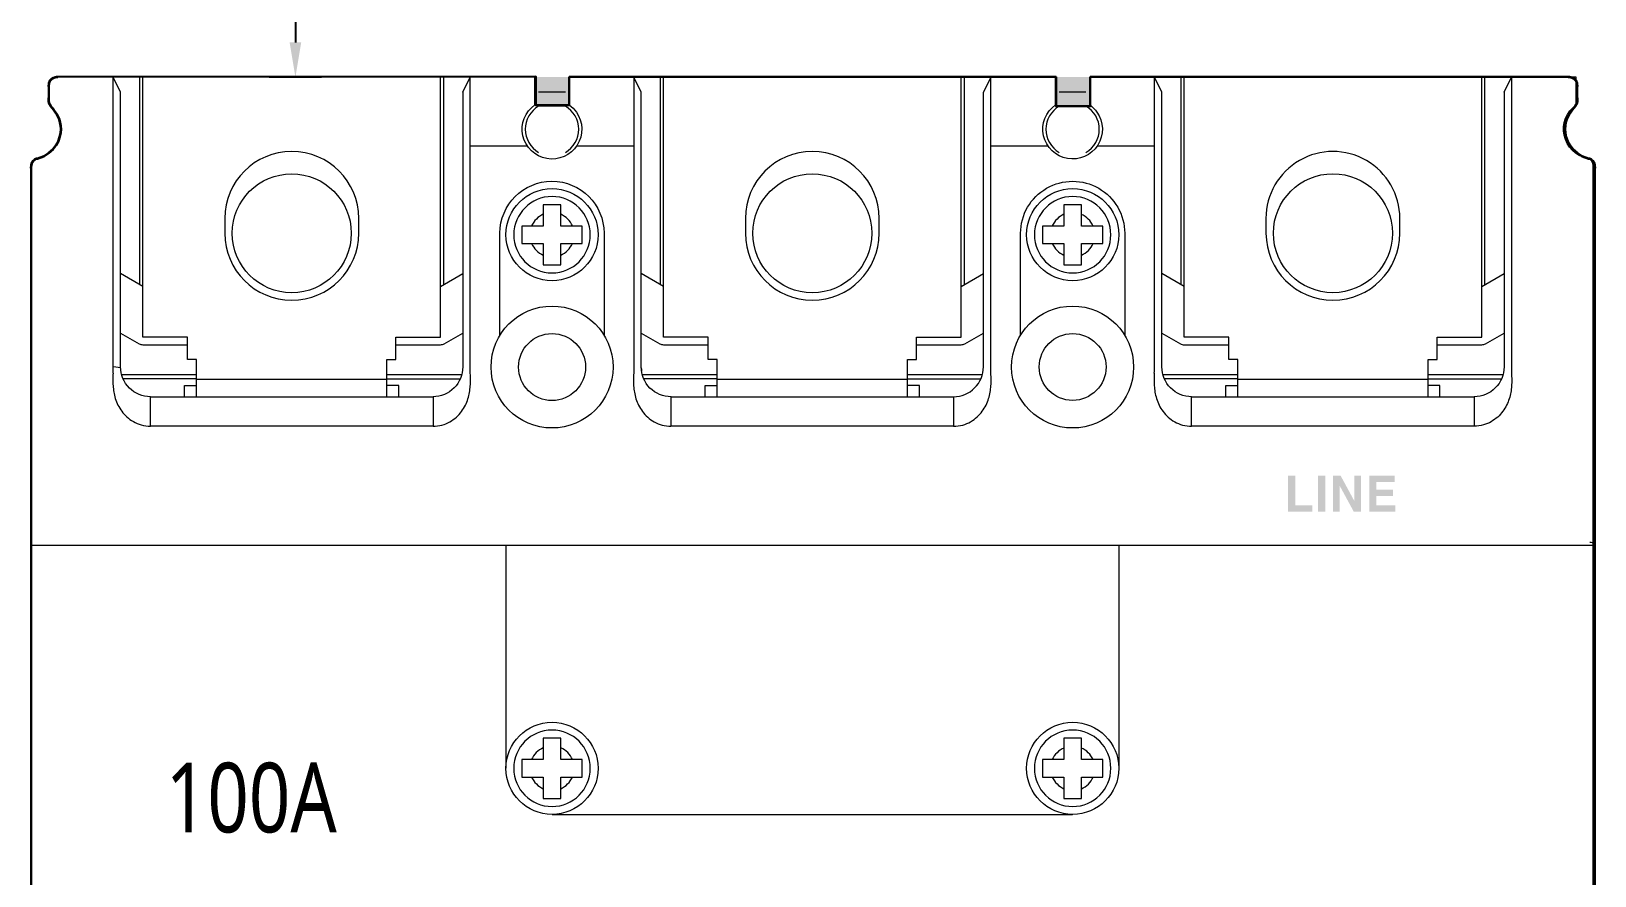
# Model space of a CAD drawing. Header units: millimetres. Extents: x -11 to 1219, y 0 to 1751.
# Drawn here: x 995.2 to 1084.9, y 429.6 to 478.1 of the extents above; entities that cross this region are included whole.
import ezdxf

# ---------------------------------------------------------------- set-up
doc = ezdxf.new("R2010")
doc.units = ezdxf.units.MM
doc.header["$LTSCALE"] = 10
doc.layers.get('0').update_dxf_attribs({"linetype": 'CONTINUOUS'})
doc.layers.get('Defpoints').update_dxf_attribs({"linetype": 'CONTINUOUS'})
for name, color, linetype in [('PDF3_Geometry', 7, 'CONTINUOUS'), ('PDF3_Solid Fills', 7, 'CONTINUOUS'), ('PSYMS', 7, 'CONTINUOUS')]:
    doc.layers.add(name, color=color, linetype=linetype)
doc.styles.get("Standard").update_dxf_attribs({"font": '', "width": 0.8})
doc.styles.get('Standard').set_extended_font_data('Meiryo UI')
doc.dimstyles.get("Standard").update_dxf_attribs({"dimtxt": 8, "dimasz": 2, "dimexe": 1.5, "dimexo": 1.5, "dimgap": 1.8, "dimtad": 1, "dimdec": 3, "dimdsep": 46, "dimtxsty": 'Standard', "dimcen": 0, "dimclrd": 4, "dimclre": 4, "dimclrt": 4, "dimadec": 0, "dimazin": 0, "dimtfac": 1, "dimtdec": 3, "dimtmove": 0, "dimatfit": 3, "dimfxl": 1, "dimtolj": 1, "dimtzin": 1, "dimarcsym": 0})

# ---------------------------------------------------------------- blocks, each defined once
blk = doc.blocks.new('MCCB')
at = {"layer": 'PDF3_Solid Fills', "true_color": 0xffffff, "transparency": 33554559}
h = blk.add_hatch(color=7, dxfattribs=at)
h.paths.add_polyline_path([(0.0015, -3.4427), (0.0015, -3.4586)], flags=0)
h.paths.add_polyline_path([(-0.0114, -3.4721), (-0.6874, -3.4721), (-0.6874, -3.4307), (-0.7357, -3.4307), (-0.7357, -3.4721), (-1.4246, -3.4721), (-1.4246, -3.4321), (-1.4721, -3.4321), (-1.4721, -3.4729), (-2.1481, -3.4721)], flags=0)
h.paths.add_polyline_path([(-2.161, -3.4586), (-2.161, -3.4427)], flags=0)
h.paths.add_polyline_path([(-2.1858, -3.3432), (-2.1858, -0.1286)], flags=0)
h.paths.add_polyline_path([(-2.161, -0.0291), (-2.161, -0.0133)], flags=0)
h.paths.add_polyline_path([(-2.1481, 0.0003), (-1.4721, 0.0011), (-1.4721, -0.0397), (-1.4246, -0.0397), (-1.4246, 0.0003), (-0.7357, 0.0003), (-0.7357, -0.0412), (-0.6874, -0.0412), (-0.6874, 0.0003), (-0.0114, 0.0003)], flags=0)
h.paths.add_polyline_path([(0.0015, -0.0133), (0.0015, -0.0291)], flags=0)
h.paths.add_polyline_path([(0.0263, -0.1286), (0.0263, -3.3432)], flags=0)
at = {"layer": 'PDF3_Solid Fills', "transparency": 33554559}
for points in [[(-0.3975, -0.6061), (-0.3734, -0.6061), (-0.3734, -0.6154), (-0.4077, -0.6154), (-0.4077, -0.5642), (-0.3975, -0.5642)], [(-0.3138, -0.5642), (-0.3043, -0.5642), (-0.3043, -0.6154), (-0.3145, -0.6154), (-0.3343, -0.5789), (-0.3344, -0.5789), (-0.3344, -0.6154), (-0.3439, -0.6154), (-0.3439, -0.5642), (-0.3332, -0.5642), (-0.3139, -0.5999), (-0.3138, -0.5999)], [(-0.2568, -0.5733), (-0.2826, -0.5733), (-0.2826, -0.584), (-0.2589, -0.584), (-0.2589, -0.5931), (-0.2826, -0.5931), (-0.2826, -0.6063), (-0.2557, -0.6063), (-0.2557, -0.6154), (-0.2925, -0.6154), (-0.2925, -0.5642), (-0.2568, -0.5642)]]:
    blk.add_hatch(color=256, dxfattribs=at).paths.add_polyline_path(points)
at = {"layer": 'PDF3_Geometry', "lineweight": 9}
for points in [[(0.0242, -0.6624), (0.0242, -0.1252, 0.357337), (0.0158, -0.1149, -0.657304), (0, -0.0392), (0, 0), (-0.6882, 0), (-0.6882, -0.0392, -0.091204), (-0.678, -0.0494, -2.417329), (-0.7366, -0.0392), (-0.7366, 0), (-1.4248, 0), (-1.4248, -0.0392, -0.089162), (-1.4146, -0.0494, -2.416669), (-1.4733, -0.0392), (-1.4733, 0), (-2.151, 0, 0.414183), (-2.1615, -0.0105), (-2.1615, -0.0341, 0.215531), (-2.1579, -0.042, -0.620501), (-2.1773, -0.1149, 0.359372), (-2.1857, -0.1252), (-2.1857, -0.6624)], [(-2.0172, -0.4524), (-1.6174, -0.4524), (-1.6174, -0.4943), (-2.0172, -0.4943), (-2.0172, -0.4524, -0.414442), (-2.0594, -0.4103), (-2.0594, -0.021), (-2.0699, 0)], [(-1.6174, -0.4943, 0.066752), (-1.6047, -0.4926, 0.056757), (-1.5936, -0.488, 0.051623), (-1.5843, -0.4813, 0.044487), (-1.577, -0.4732, 0.043157), (-1.5716, -0.4645, 0.03485), (-1.5679, -0.4554, 0.03037), (-1.5657, -0.4464, 0.019643), (-1.5646, -0.4373, 0.016172), (-1.5643, -0.4283, 0.003425), (-1.5646, -0.4194, -0.008179), (-1.5648, -0.4103), (-1.5648, 0)], [(-1.2806, -0.4524, -0.414442), (-1.3228, -0.4103), (-1.3228, -0.021), (-1.3333, 0), (-1.3333, -0.4103, -0.005981), (-1.3334, -0.4193, 0.009313), (-1.3337, -0.4282, 0.020795), (-1.3335, -0.4372, 0.025564), (-1.3324, -0.4462, 0.03459), (-1.3302, -0.4553, 0.036649), (-1.3265, -0.4644, 0.044526), (-1.3211, -0.4733, 0.048201), (-1.3136, -0.4814, 0.052793), (-1.3044, -0.488, 0.058513), (-1.2933, -0.4926, 0.066694), (-1.2807, -0.4943)], [(-0.8808, -0.4943, 0.069619), (-0.8679, -0.4925, 0.059215), (-0.8567, -0.4878, 0.05216), (-0.8475, -0.4811, 0.050639), (-0.8403, -0.4731, 0.044881), (-0.8348, -0.4643, 0.03768), (-0.8312, -0.4551, 0.029233), (-0.829, -0.446, 0.028477), (-0.828, -0.4369, 0.017592), (-0.8277, -0.4281, 0.005939), (-0.828, -0.4192, -0.008225), (-0.8282, -0.4103), (-0.8282, 0)], [(-1.5753, -0.021), (-1.5753, -0.4103, -0.414221), (-1.6174, -0.4524)], [(-0.8808, -0.4524), (-0.8808, -0.4943), (-1.2806, -0.4943), (-1.2806, -0.4524), (-0.8808, -0.4524, 0.414578), (-0.8387, -0.4103), (-0.8387, -0.021)], [(-0.0916, 0), (-0.0916, -0.4103, 0.008207), (-0.0914, -0.4193, -0.002322), (-0.0911, -0.4283, -0.016274), (-0.0914, -0.4373, -0.023668), (-0.0924, -0.4463, -0.032986), (-0.0947, -0.4553, -0.043258), (-0.0983, -0.4643, -0.041999), (-0.1037, -0.4731, -0.045667), (-0.1109, -0.4812, -0.053154), (-0.1201, -0.4878, -0.062951), (-0.1312, -0.4924, -0.071075), (-0.1441, -0.4943), (-0.544, -0.4943), (-0.544, -0.4524, -0.414523), (-0.5861, -0.4103), (-0.5861, -0.021), (-0.5966, 0)], [(-0.102, -0.021), (-0.102, -0.4103, -0.41422), (-0.1441, -0.4524), (-0.1441, -0.4943)], [(-1.4301, -0.1064, 0.578242), (-1.4301, -0.041), (-1.468, -0.041, 0.576977), (-1.4679, -0.1065)], [(-0.6935, -0.1064, 0.577293), (-0.6935, -0.041), (-0.7313, -0.041, 0.577106), (-0.7313, -0.1065)], [(-1.5227, -0.3654), (-1.5227, -0.221, -0.999923), (-1.3754, -0.221), (-1.3754, -0.3654)], [(-0.786, -0.3654), (-0.786, -0.221, -1.000004), (-0.6387, -0.221), (-0.6387, -0.3654)], [(-2.0594, -0.3623), (-2.0331, -0.3774, 0.136243), (-2.0279, -0.3788), (-1.9647, -0.3788)], [(-1.67, -0.3788), (-1.6068, -0.3788, 0.134244), (-1.6015, -0.3774), (-1.5753, -0.3623)], [(-1.3228, -0.3623), (-1.2965, -0.3774, 0.133578), (-1.2913, -0.3788), (-1.2281, -0.3788)], [(-0.9334, -0.3788), (-0.8701, -0.3788, 0.135405), (-0.8649, -0.3774), (-0.8387, -0.3623)], [(-0.5861, -0.3623), (-0.5599, -0.3774, 0.13741), (-0.5546, -0.3788), (-0.4914, -0.3788)], [(-0.1968, -0.3788), (-0.1335, -0.3788, 0.134566), (-0.1283, -0.3774), (-0.102, -0.3623)], [(-2.0701, -0.4191, 0.009499), (-2.0703, -0.4279, 0.021124), (-2.0701, -0.4368, 0.022101), (-2.0691, -0.4458, 0.035436), (-2.0669, -0.4549, 0.042927), (-2.0632, -0.4642, 0.043419), (-2.0578, -0.4731, 0.04655), (-2.0506, -0.4811, 0.0545), (-2.0414, -0.4877, 0.060356), (-2.0303, -0.4924, 0.071754), (-2.0172, -0.4943)], [(-0.5968, -0.4191, 0.005937), (-0.5971, -0.4279, 0.022366), (-0.5969, -0.4368, 0.034632), (-0.5959, -0.4458, 0.034606), (-0.5937, -0.455, 0.041023), (-0.59, -0.4643, 0.048526), (-0.5845, -0.4732, 0.04648), (-0.5772, -0.4813, 0.05625), (-0.568, -0.4879, 0.064267), (-0.5568, -0.4925, 0.068524), (-0.544, -0.4943)], [(-0.7366, -3.4726), (-0.737, -3.4333, -0.090366), (-0.7471, -3.4231, -2.416427), (-0.6882, -3.4333), (-0.6882, -3.4726), (-0.0105, -3.4726, 0.411746), (0, -3.4621), (0.0001, -3.4334, -0.658641), (0.0158, -3.3577, 0.358705), (0.0242, -3.3474), (0.0242, -0.6629), (-2.1857, -0.6629)]]:
    blk.add_lwpolyline(points, format="xyb", dxfattribs=at)
at = {"layer": 'PDF3_Geometry', "lineweight": 30}
for points in [[(-2.1481, 0.0003), (-1.4721, 0.0011), (-1.4721, -0.0397), (-1.4246, -0.0397), (-1.4246, 0.0003), (-0.7357, 0.0003), (-0.7357, -0.0412), (-0.6874, -0.0412), (-0.6874, 0.0003), (-0.0114, 0.0003)], [(-2.161, -0.0291), (-2.161, -0.0133)], [(0.0015, -0.0133), (0.0015, -0.0291)], [(-2.1858, -3.3432), (-2.1858, -0.1286)], [(0.0263, -0.1286), (0.0263, -3.3432)]]:
    blk.add_lwpolyline(points, dxfattribs=at)
at = {"layer": 'PDF3_Geometry', "lineweight": 9}
for points in [[(-1.6069, -0.3683), (-1.6069, 0)], [(-1.6027, 0), (-1.6027, -0.2939)], [(-1.2954, -0.2939), (-1.2954, 0)], [(-1.2912, -0.3683), (-1.2912, 0)], [(-0.8703, -0.3683), (-0.8703, 0)], [(-0.866, 0), (-0.866, -0.2939)], [(-0.8282, 0), (-0.8387, -0.021)], [(-0.5966, -0.4103), (-0.5966, 0)], [(-0.5588, -0.2939), (-0.5588, 0)], [(-0.5546, -0.3683), (-0.5546, 0)], [(-0.102, -0.021), (-0.0916, 0)], [(-2.0699, -0.4103), (-2.0699, 0)], [(-2.032, -0.2939), (-2.032, 0)], [(-2.0278, -0.3683), (-2.0278, 0)], [(-1.5753, -0.021), (-1.5648, 0)], [(-1.4301, -0.021), (-1.468, -0.021)], [(-0.6935, -0.021), (-0.7313, -0.021)], [(-0.1336, -0.3683), (-0.1336, 0)], [(-0.1294, 0), (-0.1294, -0.2939)], [(-1.5648, -0.097), (-1.484, -0.097)], [(-1.4141, -0.097), (-1.3333, -0.097)], [(-0.8282, -0.097), (-0.7474, -0.097)], [(-0.6774, -0.097), (-0.5966, -0.097)], [(-2.0278, -0.2963), (-2.0594, -0.2781)], [(-1.6069, -0.2963), (-1.5753, -0.2781)], [(-1.2912, -0.2963), (-1.3228, -0.2781)], [(-0.8703, -0.2963), (-0.8387, -0.2781)], [(-0.5546, -0.2963), (-0.5861, -0.2781)], [(-0.1336, -0.2963), (-0.102, -0.2781)], [(-1.9647, -0.3683), (-2.0278, -0.3683)], [(-1.9647, -0.3999), (-1.9647, -0.3683)], [(-1.6827, -0.4524), (-1.6827, -0.3999), (-1.67, -0.3999), (-1.67, -0.3683)], [(-1.67, -0.3683), (-1.6069, -0.3683)], [(-1.2281, -0.3683), (-1.2912, -0.3683)], [(-1.2281, -0.3999), (-1.2281, -0.3683)], [(-0.9334, -0.3999), (-0.9334, -0.3683)], [(-0.9334, -0.3683), (-0.8703, -0.3683)], [(-0.4914, -0.3683), (-0.5546, -0.3683)], [(-0.4914, -0.3999), (-0.4914, -0.3683)], [(-0.1968, -0.3999), (-0.1968, -0.3683)], [(-0.1968, -0.3683), (-0.1336, -0.3683)], [(-2.0593, -0.4117), (-2.0699, -0.4103)], [(-1.9521, -0.4524), (-1.9521, -0.3999), (-1.9647, -0.3999)], [(-1.2154, -0.4524), (-1.2154, -0.3999), (-1.2281, -0.3999)], [(-0.946, -0.4524), (-0.946, -0.3999)], [(-0.946, -0.3999), (-0.9334, -0.3999)], [(-0.4788, -0.3999), (-0.4914, -0.3999)], [(-0.4788, -0.4524), (-0.4788, -0.3999)], [(-0.2094, -0.4524), (-0.2094, -0.3999)], [(-0.2094, -0.3999), (-0.1968, -0.3999)], [(-2.058, -0.4209), (-1.9521, -0.4209)], [(-1.9521, -0.4272), (-2.0558, -0.4272)], [(-1.9688, -0.4524), (-1.9688, -0.4366)], [(-1.9688, -0.4366), (-1.9521, -0.4366)], [(-1.9521, -0.4277), (-1.6827, -0.4277)], [(-1.6827, -0.4209), (-1.5767, -0.4209)], [(-1.6827, -0.4272), (-1.5788, -0.4272)], [(-1.6658, -0.4524), (-1.6658, -0.4366), (-1.6827, -0.4366)], [(-1.3213, -0.4209), (-1.2154, -0.4209)], [(-1.2154, -0.4272), (-1.3192, -0.4272)], [(-1.2322, -0.4524), (-1.2322, -0.4366)], [(-1.2322, -0.4366), (-1.2154, -0.4366)], [(-1.2154, -0.4277), (-0.946, -0.4277)], [(-0.946, -0.4209), (-0.84, -0.4209)], [(-0.946, -0.4272), (-0.8423, -0.4272)], [(-0.9292, -0.4366), (-0.946, -0.4366)], [(-0.9292, -0.4524), (-0.9292, -0.4366)], [(-0.5848, -0.4209), (-0.4788, -0.4209)], [(-0.4788, -0.4272), (-0.5826, -0.4272)], [(-0.4956, -0.4524), (-0.4956, -0.4366)], [(-0.4956, -0.4366), (-0.4788, -0.4366)], [(-0.4788, -0.4277), (-0.2094, -0.4277)], [(-0.2094, -0.4209), (-0.1034, -0.4209)], [(-0.2094, -0.4272), (-0.1056, -0.4272)], [(-0.1926, -0.4366), (-0.2094, -0.4366)], [(-0.1926, -0.4524), (-0.1926, -0.4366)], [(-0.544, -0.4524), (-0.1441, -0.4524)], [(-2.1857, -3.3474), (-2.1857, -0.6629)], [(-1.5143, -0.6629), (-1.5143, -0.9786)], [(-0.6472, -0.6629), (-0.6472, -0.9786)], [(-1.449, -1.0439), (-0.7124, -1.0439)]]:
    blk.add_lwpolyline(points, dxfattribs=at)
for points in [[(-1.7225, -0.221), (-1.7225, -0.1999, 0.999937), (-1.912, -0.1999), (-1.912, -0.221, 0.999779)], [(-0.986, -0.221), (-0.986, -0.1999, 0.999938), (-1.1754, -0.1999), (-1.1754, -0.221, 0.99978)], [(-0.2494, -0.221), (-0.2494, -0.1999, 1.000157), (-0.4388, -0.1999), (-0.4388, -0.221, 0.999998)], [(-1.449, -0.169, 0.414119), (-1.5031, -0.223, 0.414162), (-1.449, -0.2771, 0.414109), (-1.3949, -0.223, 0.414066)], [(-0.7123, -0.169, 0.414066), (-0.7664, -0.223, 0.414109), (-0.7123, -0.2771, 0.414162), (-0.6583, -0.223, 0.414119)], [(-1.449, -0.9245, 0.414109), (-1.5031, -0.9786, 0.414022), (-1.449, -1.0327, 0.413969), (-1.3949, -0.9786, 0.414055)], [(-0.7123, -0.9245, 0.414055), (-0.7664, -0.9786, 0.413969), (-0.7123, -1.0327, 0.414022), (-0.6583, -0.9786, 0.414109)]]:
    blk.add_lwpolyline(points, format="xyb", close=True, dxfattribs=at)
for points in [[(-1.4367, -0.2519), (-1.4367, -0.2354), (-1.4202, -0.2354), (-1.4064, -0.2354), (-1.4064, -0.2107), (-1.4202, -0.2107), (-1.4367, -0.2107), (-1.4367, -0.1942), (-1.4367, -0.1805), (-1.4613, -0.1805), (-1.4613, -0.1942), (-1.4613, -0.2107), (-1.4778, -0.2107), (-1.4916, -0.2107), (-1.4916, -0.2354), (-1.4778, -0.2354), (-1.4613, -0.2354), (-1.4613, -0.2519), (-1.4613, -0.2656), (-1.4367, -0.2656)], [(-0.7, -0.2519), (-0.7, -0.2354), (-0.6835, -0.2354), (-0.6698, -0.2354), (-0.6698, -0.2107), (-0.6835, -0.2107), (-0.7, -0.2107), (-0.7, -0.1942), (-0.7, -0.1805), (-0.7247, -0.1805), (-0.7247, -0.1942), (-0.7247, -0.2107), (-0.7412, -0.2107), (-0.7549, -0.2107), (-0.7549, -0.2354), (-0.7412, -0.2354), (-0.7247, -0.2354), (-0.7247, -0.2519), (-0.7247, -0.2656), (-0.7, -0.2656)], [(-1.4367, -1.0075), (-1.4367, -0.991), (-1.4202, -0.991), (-1.4064, -0.991), (-1.4064, -0.9663), (-1.4202, -0.9663), (-1.4367, -0.9663), (-1.4367, -0.9498), (-1.4367, -0.9361), (-1.4613, -0.9361), (-1.4613, -0.9498), (-1.4613, -0.9663), (-1.4778, -0.9663), (-1.4916, -0.9663), (-1.4916, -0.991), (-1.4778, -0.991), (-1.4613, -0.991), (-1.4613, -1.0075), (-1.4613, -1.0212), (-1.4367, -1.0212)], [(-0.7, -1.0075), (-0.7, -0.991), (-0.6835, -0.991), (-0.6698, -0.991), (-0.6698, -0.9663), (-0.6835, -0.9663), (-0.7, -0.9663), (-0.7, -0.9498), (-0.7, -0.9361), (-0.7247, -0.9361), (-0.7247, -0.9498), (-0.7247, -0.9663), (-0.7412, -0.9663), (-0.7549, -0.9663), (-0.7549, -0.991), (-0.7412, -0.991), (-0.7247, -0.991), (-0.7247, -1.0075), (-0.7247, -1.0212), (-0.7, -1.0212)]]:
    blk.add_lwpolyline(points, close=True, dxfattribs=at)
for centre, radius in [((-1.8173, -0.221), 0.0842), ((-1.0807, -0.221), 0.0842), ((-0.3441, -0.2209), 0.0842), ((-1.449, -0.223), 0.0652), ((-0.7123, -0.223), 0.0652), ((-1.449, -0.4104), 0.0863), ((-0.7124, -0.4104), 0.0863), ((-1.449, -0.4104), 0.0474), ((-0.7124, -0.4103), 0.0473), ((-1.449, -0.9786), 0.0652), ((-0.7123, -0.9786), 0.0652)]:
    blk.add_circle(centre, radius, dxfattribs=at)
for centre, radius, start, end in [((-1.4489, -0.2231), 0.0315, 113.254, 156.746), ((-1.4491, -0.2231), 0.0315, 23.254, 66.746), ((-0.7122, -0.2231), 0.0315, 113.2388, 156.7129), ((-0.7125, -0.2232), 0.0315, 23.2889, 66.7111), ((-1.4489, -0.223), 0.0315, 203.2236, 246.6799), ((-1.4492, -0.223), 0.0315, 293.3201, 336.7764), ((-0.7122, -0.2229), 0.0315, 203.2567, 246.6951), ((-0.7125, -0.2229), 0.0316, 293.355, 336.7415), ((-1.2866, -0.4116), 0.0361, 180.1974, 186.9315), ((-1.449, -0.9786), 0.0314, 113.1842, 156.8158), ((-1.449, -0.9786), 0.0314, 23.1842, 66.8158), ((-0.7123, -0.9787), 0.0314, 113.169, 156.7827), ((-0.7124, -0.9787), 0.0314, 23.2191, 66.7809), ((-1.4489, -0.9785), 0.0315, 203.2236, 246.6799), ((-1.4492, -0.9785), 0.0315, 293.3201, 336.7764), ((-0.7122, -0.9785), 0.0315, 203.2567, 246.6951), ((-0.7125, -0.9785), 0.0316, 293.355, 336.7415)]:
    blk.add_arc(centre, radius, start, end, dxfattribs=at)
at = {"layer": 'PDF3_Geometry', "lineweight": 35}
for points in [[(-2.161, -0.0133), (-2.161, 0.0018), (-2.1481, 0.0003), (-2.1481, 0.0003)], [(-0.0114, 0.0003), (-0.0114, 0.0003), (0.0015, 0.0018), (0.0015, -0.0133)], [(-2.1564, -0.0435), (-2.1625, -0.0374), (-2.161, -0.0291), (-2.161, -0.0291)], [(-2.1436, -0.0736), (-2.1436, -0.0608), (-2.1504, -0.0495), (-2.1564, -0.0435)], [(-0.0031, -0.0435), (-0.0092, -0.0495), (-0.016, -0.0608), (-0.016, -0.0736)], [(0.0015, -0.0291), (0.0015, -0.0291), (0.0029, -0.0374), (-0.0031, -0.0435)], [(-2.1768, -0.1151), (-2.1511, -0.1075), (-2.1436, -0.0864), (-2.1436, -0.0736)], [(-0.016, -0.0736), (-0.016, -0.0864), (-0.0084, -0.1075), (0.0173, -0.1151)], [(-2.1858, -0.1286), (-2.1858, -0.1151), (-2.1768, -0.1151), (-2.1768, -0.1151)], [(0.0173, -0.1151), (0.0173, -0.1151), (0.0263, -0.1151), (0.0263, -0.1286)]]:
    blk.add_open_spline(points, degree=3, dxfattribs=at)
at = {"layer": 'PDF3_Geometry', "lineweight": 30}
for points in [[(-2.161, -0.0133), (-2.161, 0.0018), (-2.1481, 0.0003), (-2.1481, 0.0003)], [(-0.0114, 0.0003), (-0.0114, 0.0003), (0.0015, 0.0018), (0.0015, -0.0133)], [(-2.1564, -0.0435), (-2.1625, -0.0374), (-2.161, -0.0291), (-2.161, -0.0291)], [(-2.1436, -0.0736), (-2.1436, -0.0608), (-2.1504, -0.0495), (-2.1564, -0.0435)], [(-0.0031, -0.0435), (-0.0092, -0.0495), (-0.016, -0.0608), (-0.016, -0.0736)], [(0.0015, -0.0291), (0.0015, -0.0291), (0.0029, -0.0374), (-0.0031, -0.0435)], [(-2.1768, -0.1151), (-2.1511, -0.1075), (-2.1436, -0.0864), (-2.1436, -0.0736)], [(-0.016, -0.0736), (-0.016, -0.0864), (-0.0084, -0.1075), (0.0173, -0.1151)], [(-2.1858, -0.1286), (-2.1858, -0.1151), (-2.1768, -0.1151), (-2.1768, -0.1151)], [(0.0173, -0.1151), (0.0173, -0.1151), (0.0263, -0.1151), (0.0263, -0.1286)]]:
    blk.add_open_spline(points, degree=3, dxfattribs=at)
at = {"layer": 'PDF3_Geometry', "lineweight": 9}
for points in [[(-2.1594, -0.0384), (-2.1594, -0.0388), (-2.1593, -0.0392), (-2.1593, -0.0395)], [(-2.1593, -0.0395), (-2.1591, -0.0402), (-2.1589, -0.0408), (-2.1585, -0.0413)], [(-2.0701, -0.4191), (-2.07, -0.4162), (-2.0699, -0.4133), (-2.0699, -0.4103)], [(-1.3228, -0.4113), (-1.3228, -0.4114), (-1.3228, -0.4115), (-1.3228, -0.4117)], [(-0.5968, -0.4191), (-0.5968, -0.4162), (-0.5966, -0.4133), (-0.5966, -0.4103)], [(0.0231, -0.6592), (0.022, -0.6586), (0.0207, -0.6587), (0.0196, -0.6587)], [(0.0241, -0.6602), (0.0238, -0.6598), (0.0235, -0.6594), (0.0231, -0.6592)]]:
    blk.add_open_spline(points, degree=3, dxfattribs=at)
at = {"layer": 'PDF3_Solid Fills', "lineweight": 9, "transparency": 33554559}
blk.add_solid([(-0.3651, -0.5642), (-0.355, -0.5642), (-0.3651, -0.6154), (-0.355, -0.6154)], dxfattribs=at)
blk = doc.blocks.new('*D200')
at = {"layer": 'Defpoints', "color": 0, "transparency": 16777216}
for p in [(1013.351, 555.044), (1010.356, 475.461), (1013.351, 475.461)]:
    blk.add_point(p, dxfattribs=at)
at = {"layer": 'PSYMS', "color": 4, "lineweight": -2, "transparency": 16777216}
for p, q in [((1011.851, 555.044), (1008.856, 555.044)), ((1010.356, 553.044), (1010.356, 477.461)), ((1011.851, 475.461), (1008.856, 475.461))]:
    blk.add_line(p, q, dxfattribs=at)
at = {"layer": 'PSYMS', "color": 4, "transparency": 16777216}
for points in [[(1010.023, 553.044), (1010.689, 553.044), (1010.356, 555.044)], [(1010.023, 477.461), (1010.689, 477.461), (1010.356, 475.461)]]:
    blk.add_solid(points, dxfattribs=at)
at = {"layer": 'PSYMS', "color": 4, "transparency": 16777216, "insert": (1004.556, 515.252), "char_height": 8, "attachment_point": 5, "rotation": 90}
blk.add_mtext('\\A1;79.583', dxfattribs=at)

msp = doc.modelspace()

# ---------------------------------------------------------------- block references
at = {"xscale": 40.55841776033333, "yscale": 40.55841776033333, "zscale": 40.55841776033333}
msp.add_blockref('MCCB', (1083.852, 475.461), dxfattribs=at)

# ---------------------------------------------------------------- texts
at = {"insert": (1002.9162, 436.0891), "char_height": 4, "attachment_point": 1}
msp.add_mtext_dynamic_manual_height_columns('100A', width=15.858557, gutter_width=4.5519, heights=[8.1008], dxfattribs=at)

# ---------------------------------------------------------------- dimensions: what is measured, and where the dimension line sits
at = {"layer": 'PSYMS', "color": 7, "true_color": 0xffffff}
dim = msp.add_linear_dim(base=(1010.3559, 475.461), p1=(1013.3506, 555.0438), p2=(1013.3506, 475.461), angle=90, dimstyle='Standard', dxfattribs=at)
dim.commit()
dim.dimension.update_dxf_attribs({"geometry": '*D200', "text_midpoint": (1004.5559, 515.2524)})

doc.saveas('drawing.dxf')
